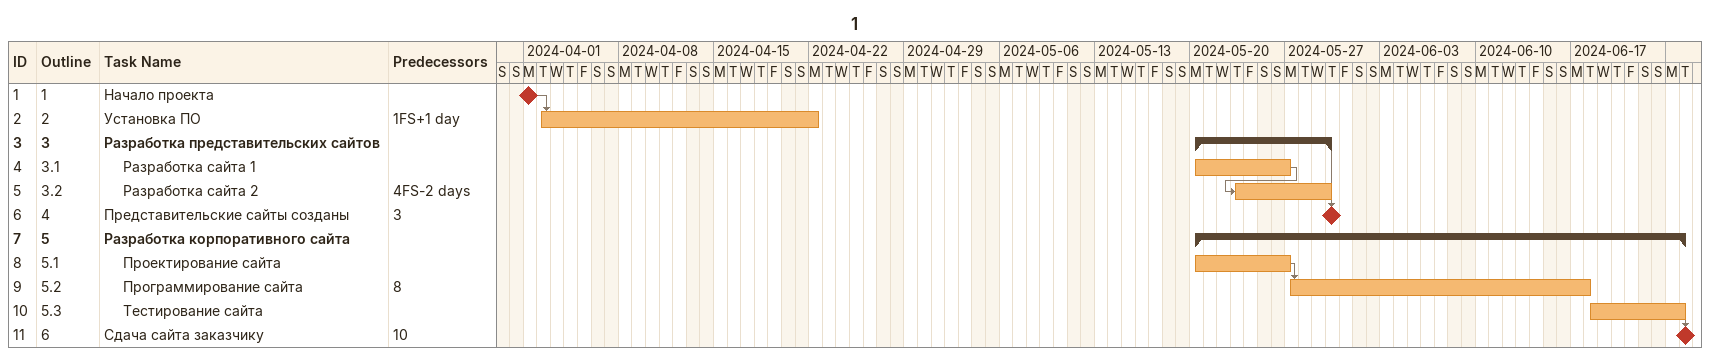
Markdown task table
1

| ID | WBS | Task | Start | Finish | Predecessors |
|---|---|---|---|---|---|
| 1 | 1 | Начало проекта (milestone) | 2024-04-01 | 2024-04-01 |  |
| 2 | 2 | Установка ПО | 2024-04-02 | 2024-04-22 | 1FS+1d |
| 3 | 3 | **Разработка представительских сайтов** | 2024-05-20 | 2024-05-30 |  |
| 4 | 3.1 | Разработка сайта 1 | 2024-05-20 | 2024-05-27 |  |
| 5 | 3.2 | Разработка сайта 2 | 2024-05-23 | 2024-05-30 | 4FS-2d |
| 6 | 4 | Представительские сайты созданы (milestone) | 2024-05-30 | 2024-05-30 | 3 |
| 7 | 5 | **Разработка корпоративного сайта** | 2024-05-20 | 2024-06-25 |  |
| 8 | 5.1 | Проектирование сайта | 2024-05-20 | 2024-05-27 |  |
| 9 | 5.2 | Программирование сайта | 2024-05-27 | 2024-06-18 | 8 |
| 10 | 5.3 | Тестирование сайта | 2024-06-18 | 2024-06-25 |  |
| 11 | 6 | Сдача сайта заказчику (milestone) | 2024-06-25 | 2024-06-25 | 10 |
